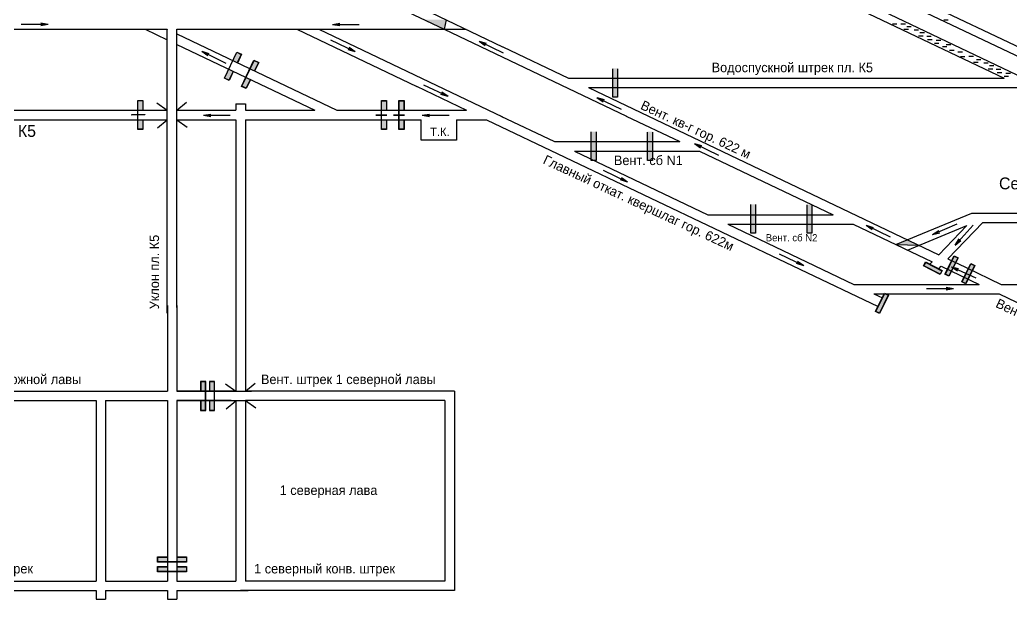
# Model space of a CAD drawing. Header units: millimetres. Extents: x -1543 to 290, y -901 to 459.
# Drawn here: x -547 to -129.8, y -436.2 to -192.3 of the extents above; entities that cross this region are included whole.
import ezdxf

# ---------------------------------------------------------------- set-up
doc = ezdxf.new("R2010")
doc.units = ezdxf.units.MM
for name, color, linetype in [('Двери', 7, 'Continuous'), ('Перемычки', 7, 'Continuous'), ('Струя', 7, 'Continuous')]:
    doc.layers.add(name, color=color, linetype=linetype)

msp = doc.modelspace()

# ---------------------------------------------------------------- hatches: boundary and pattern name
for color, points in [(256, [(-367.56, -192.29), (-376.85, -192.29), (-368.46, -196.29)]), (256, [(-499.89, -232.23), (-499.89, -232.4), (-497.36, -232.37), (-497.36, -232.2)]), (256, [(-494.36, -232.33), (-494.37, -232.16), (-497.36, -232.2), (-497.36, -232.37)]), (256, [(-397.15, -232.31), (-397.15, -232.46), (-394.82, -232.46), (-394.82, -232.31)]), (256, [(-392.47, -232.46), (-392.47, -232.31), (-394.72, -232.31), (-394.72, -232.46)]), (256, [(-389.74, -232.31), (-389.74, -232.46), (-387.41, -232.46), (-387.41, -232.31)]), (256, [(-385.06, -232.46), (-385.06, -232.31), (-387.31, -232.31), (-387.31, -232.46)]), (256, [(-173.37, -284.9), (-178.34, -286.97), (-168.52, -287.22)]), (3, [(-165.77, -294.45), (-166.49, -295.82), (-159.73, -299.34), (-159.01, -297.97)])]:
    msp.add_hatch(color=color).paths.add_polyline_path(points)
h = msp.add_hatch(color=256)
h.paths.add_polyline_path([(-152.15, -292.48), (-153.83, -291.65), (-157.65, -299.43), (-155.97, -300.25)])
h.paths.add_polyline_path([(-152.31, -292.53), (-153.77, -291.82), (-157.49, -299.37), (-156.03, -300.09)], flags=16)
h = msp.add_hatch(color=256)
h.paths.add_polyline_path([(-165.83, -294.26), (-166.68, -295.88), (-159.67, -299.53), (-158.82, -297.91)])
h.paths.add_polyline_path([(-159.01, -297.97), (-159.73, -299.34), (-166.49, -295.82), (-165.77, -294.45)], flags=16)
h = msp.add_hatch(color=256)
h.paths.add_polyline_path([(-145.11, -295.73), (-146.79, -294.9), (-150.62, -302.68), (-148.94, -303.51)])
h.paths.add_polyline_path([(-145.28, -295.78), (-146.73, -295.07), (-150.45, -302.62), (-148.99, -303.34)], flags=16)
h = msp.add_hatch(color=256)
h.paths.add_polyline_path([(-181.39, -308.21), (-183.08, -307.38), (-186.9, -315.16), (-185.22, -315.98)])
h.paths.add_polyline_path([(-181.56, -308.26), (-183.02, -307.55), (-186.74, -315.1), (-185.28, -315.82)], flags=16)
at = {"layer": 'Двери'}
h = msp.add_hatch(color=256, dxfattribs=at)
h.paths.add_polyline_path([(-455.43, -210.51), (-453.66, -206.81), (-455.65, -205.87), (-457.41, -209.57), (-457.32, -209.61), (-455.6, -206), (-453.8, -206.86), (-455.52, -210.47)])
h.paths.add_polyline_path([(-459.05, -213.22), (-457.32, -209.61), (-457.41, -209.57), (-459.14, -213.18)])
h.paths.add_polyline_path([(-458.92, -217.83), (-457.15, -214.12), (-457.24, -214.08), (-458.96, -217.69), (-460.77, -216.83), (-459.05, -213.22), (-459.14, -213.18), (-460.9, -216.88)])
h = msp.add_hatch(color=3, dxfattribs=at)
h.paths.add_polyline_path([(-453.8, -206.86), (-455.6, -206), (-457.32, -209.61), (-455.52, -210.47)])
h.paths.add_polyline_path([(-460.77, -216.83), (-458.96, -217.69), (-457.24, -214.08), (-459.05, -213.22)])
h = msp.add_hatch(color=256, dxfattribs=at)
h.paths.add_polyline_path([(-448.21, -213.96), (-446.44, -210.26), (-448.43, -209.31), (-450.19, -213.01), (-450.1, -213.05), (-448.38, -209.44), (-446.58, -210.3), (-448.3, -213.91)])
h.paths.add_polyline_path([(-451.82, -216.66), (-450.1, -213.05), (-450.19, -213.01), (-451.92, -216.62)])
h.paths.add_polyline_path([(-451.69, -221.27), (-449.93, -217.57), (-450.02, -217.53), (-451.74, -221.14), (-453.55, -220.27), (-451.82, -216.66), (-451.92, -216.62), (-453.68, -220.32)])
h = msp.add_hatch(color=3, dxfattribs=at)
h.paths.add_polyline_path([(-446.58, -210.3), (-448.38, -209.44), (-450.1, -213.05), (-448.3, -213.91)])
h.paths.add_polyline_path([(-453.55, -220.27), (-451.74, -221.14), (-450.02, -217.53), (-451.82, -216.66)])
h = msp.add_hatch(color=256, dxfattribs=at)
h.paths.add_polyline_path([(-495.16, -230.34), (-495.16, -226.24), (-497.36, -226.24), (-497.36, -230.34), (-497.26, -230.34), (-497.26, -226.34), (-495.26, -226.34), (-495.26, -230.34)])
h.paths.add_polyline_path([(-497.26, -234.34), (-497.26, -230.34), (-497.36, -230.34), (-497.36, -234.34)])
h.paths.add_polyline_path([(-495.16, -238.44), (-495.16, -234.34), (-495.26, -234.34), (-495.26, -238.34), (-497.26, -238.34), (-497.26, -234.34), (-497.36, -234.34), (-497.36, -238.44)])
h = msp.add_hatch(color=3, dxfattribs=at)
h.paths.add_polyline_path([(-495.26, -226.34), (-497.26, -226.34), (-497.26, -230.34), (-495.26, -230.34)])
h.paths.add_polyline_path([(-497.26, -238.34), (-495.26, -238.34), (-495.26, -234.34), (-497.26, -234.34)])
h = msp.add_hatch(color=256, dxfattribs=at)
h.paths.add_polyline_path([(-392.62, -230.38), (-392.62, -226.28), (-394.82, -226.28), (-394.82, -230.38), (-394.72, -230.38), (-394.72, -226.38), (-392.72, -226.38), (-392.72, -230.38)])
h.paths.add_polyline_path([(-394.72, -234.38), (-394.72, -230.38), (-394.82, -230.38), (-394.82, -234.38)])
h.paths.add_polyline_path([(-392.62, -238.48), (-392.62, -234.38), (-392.72, -234.38), (-392.72, -238.38), (-394.72, -238.38), (-394.72, -234.38), (-394.82, -234.38), (-394.82, -238.48)])
h = msp.add_hatch(color=3, dxfattribs=at)
h.paths.add_polyline_path([(-392.72, -226.38), (-394.72, -226.38), (-394.72, -230.38), (-392.72, -230.38)])
h.paths.add_polyline_path([(-394.72, -238.38), (-392.72, -238.38), (-392.72, -234.38), (-394.72, -234.38)])
h = msp.add_hatch(color=256, dxfattribs=at)
h.paths.add_polyline_path([(-385.21, -230.38), (-385.21, -226.28), (-387.41, -226.28), (-387.41, -230.38), (-387.31, -230.38), (-387.31, -226.38), (-385.31, -226.38), (-385.31, -230.38)])
h.paths.add_polyline_path([(-387.31, -234.38), (-387.31, -230.38), (-387.41, -230.38), (-387.41, -234.38)])
h.paths.add_polyline_path([(-385.21, -238.48), (-385.21, -234.38), (-385.31, -234.38), (-385.31, -238.38), (-387.31, -238.38), (-387.31, -234.38), (-387.41, -234.38), (-387.41, -238.48)])
h = msp.add_hatch(color=3, dxfattribs=at)
h.paths.add_polyline_path([(-385.31, -226.38), (-387.31, -226.38), (-387.31, -230.38), (-385.31, -230.38)])
h.paths.add_polyline_path([(-387.31, -238.38), (-385.31, -238.38), (-385.31, -234.38), (-387.31, -234.38)])
h = msp.add_hatch(color=256, dxfattribs=at)
h.paths.add_polyline_path([(-497.74, -232.38), (-497.74, -232.2), (-499.89, -232.23), (-499.89, -232.4)])
h.paths.add_polyline_path([(-494.36, -232.33), (-494.37, -232.16), (-497.64, -232.2), (-497.64, -232.37)])
h = msp.add_hatch(color=256, dxfattribs=at)
h.paths.add_polyline_path([(-470.93, -348.7), (-470.93, -344.6), (-468.73, -344.6), (-468.73, -348.7), (-468.83, -348.7), (-468.83, -344.7), (-470.83, -344.7), (-470.83, -348.7)])
h.paths.add_polyline_path([(-468.83, -352.7), (-468.83, -348.7), (-468.73, -348.7), (-468.73, -352.7)])
h.paths.add_polyline_path([(-470.93, -356.8), (-470.93, -352.7), (-470.83, -352.7), (-470.83, -356.7), (-468.83, -356.7), (-468.83, -352.7), (-468.73, -352.7), (-468.73, -356.8)])
h = msp.add_hatch(color=3, dxfattribs=at)
h.paths.add_polyline_path([(-470.83, -344.7), (-468.83, -344.7), (-468.83, -348.7), (-470.83, -348.7)])
h.paths.add_polyline_path([(-468.83, -356.7), (-470.83, -356.7), (-470.83, -352.7), (-468.83, -352.7)])
h = msp.add_hatch(color=256, dxfattribs=at)
h.paths.add_polyline_path([(-467.21, -348.7), (-467.21, -344.6), (-465.01, -344.6), (-465.01, -348.7), (-465.11, -348.7), (-465.11, -344.7), (-467.11, -344.7), (-467.11, -348.7)])
h.paths.add_polyline_path([(-465.11, -352.7), (-465.11, -348.7), (-465.01, -348.7), (-465.01, -352.7)])
h.paths.add_polyline_path([(-467.21, -356.8), (-467.21, -352.7), (-467.11, -352.7), (-467.11, -356.7), (-465.11, -356.7), (-465.11, -352.7), (-465.01, -352.7), (-465.01, -356.8)])
h = msp.add_hatch(color=3, dxfattribs=at)
h.paths.add_polyline_path([(-467.11, -344.7), (-465.11, -344.7), (-465.11, -348.7), (-467.11, -348.7)])
h.paths.add_polyline_path([(-465.11, -356.7), (-467.11, -356.7), (-467.11, -352.7), (-465.11, -352.7)])
h = msp.add_hatch(color=256, dxfattribs=at)
h.paths.add_polyline_path([(-484.86, -418.45), (-488.96, -418.45), (-488.96, -420.65), (-484.86, -420.65), (-484.86, -420.55), (-488.86, -420.55), (-488.86, -418.55), (-484.86, -418.55)])
h.paths.add_polyline_path([(-480.86, -420.55), (-484.86, -420.55), (-484.86, -420.65), (-480.86, -420.65)])
h.paths.add_polyline_path([(-476.76, -418.45), (-480.86, -418.45), (-480.86, -418.55), (-476.86, -418.55), (-476.86, -420.55), (-480.86, -420.55), (-480.86, -420.65), (-476.76, -420.65)])
h = msp.add_hatch(color=3, dxfattribs=at)
h.paths.add_polyline_path([(-488.86, -418.55), (-488.86, -420.55), (-484.86, -420.55), (-484.86, -418.55)])
h.paths.add_polyline_path([(-476.86, -420.55), (-476.86, -418.55), (-480.86, -418.55), (-480.86, -420.55)])
h = msp.add_hatch(color=256, dxfattribs=at)
h.paths.add_polyline_path([(-484.86, -422.45), (-488.96, -422.45), (-488.96, -424.65), (-484.86, -424.65), (-484.86, -424.55), (-488.86, -424.55), (-488.86, -422.55), (-484.86, -422.55)])
h.paths.add_polyline_path([(-480.86, -424.55), (-484.86, -424.55), (-484.86, -424.65), (-480.86, -424.65)])
h.paths.add_polyline_path([(-476.76, -422.45), (-480.86, -422.45), (-480.86, -422.55), (-476.86, -422.55), (-476.86, -424.55), (-480.86, -424.55), (-480.86, -424.65), (-476.76, -424.65)])
h = msp.add_hatch(color=3, dxfattribs=at)
h.paths.add_polyline_path([(-488.86, -422.55), (-488.86, -424.55), (-484.86, -424.55), (-484.86, -422.55)])
h.paths.add_polyline_path([(-476.86, -424.55), (-476.86, -422.55), (-480.86, -422.55), (-480.86, -424.55)])
at = {"layer": 'Перемычки'}
h = msp.add_hatch(color=256, dxfattribs=at)
h.paths.add_polyline_path([(-295.36, -225.01), (-295.36, -220.91), (-295.46, -220.91), (-295.46, -224.91), (-297.46, -224.91), (-297.46, -220.91), (-297.56, -220.91), (-297.56, -225.01)])
h.paths.add_polyline_path([(-295.46, -220.91), (-295.36, -220.91), (-295.36, -212.81), (-297.56, -212.81), (-297.56, -220.91), (-297.46, -220.91), (-297.46, -212.91), (-295.46, -212.91)])
h = msp.add_hatch(color=3, dxfattribs=at)
h.paths.add_polyline_path([(-297.46, -224.91), (-295.46, -224.91), (-295.46, -220.91), (-297.46, -220.91)])
h.paths.add_polyline_path([(-295.46, -216.91), (-297.46, -216.91), (-297.46, -220.91), (-295.46, -220.91)])
h.paths.add_polyline_path([(-295.46, -216.91), (-295.46, -212.91), (-297.46, -212.91), (-297.46, -216.91)])
h = msp.add_hatch(color=256, dxfattribs=at)
h.paths.add_polyline_path([(-304.38, -251.58), (-304.38, -247.48), (-304.48, -247.48), (-304.48, -251.48), (-306.48, -251.48), (-306.48, -247.48), (-306.58, -247.48), (-306.58, -251.58)])
h.paths.add_polyline_path([(-304.48, -247.48), (-304.38, -247.48), (-304.38, -239.38), (-306.58, -239.38), (-306.58, -247.48), (-306.48, -247.48), (-306.48, -239.48), (-304.48, -239.48)])
h = msp.add_hatch(color=3, dxfattribs=at)
h.paths.add_polyline_path([(-306.48, -251.48), (-304.48, -251.48), (-304.48, -247.48), (-306.48, -247.48)])
h.paths.add_polyline_path([(-304.48, -243.48), (-306.48, -243.48), (-306.48, -247.48), (-304.48, -247.48)])
h.paths.add_polyline_path([(-304.48, -243.48), (-304.48, -239.48), (-306.48, -239.48), (-306.48, -243.48)])
h = msp.add_hatch(color=256, dxfattribs=at)
h.paths.add_polyline_path([(-280.68, -251.67), (-280.68, -247.57), (-280.78, -247.57), (-280.78, -251.57), (-282.78, -251.57), (-282.78, -247.57), (-282.88, -247.57), (-282.88, -251.67)])
h.paths.add_polyline_path([(-280.78, -247.57), (-280.68, -247.57), (-280.68, -239.47), (-282.88, -239.47), (-282.88, -247.57), (-282.78, -247.57), (-282.78, -239.57), (-280.78, -239.57)])
h = msp.add_hatch(color=3, dxfattribs=at)
h.paths.add_polyline_path([(-282.78, -251.57), (-280.78, -251.57), (-280.78, -247.57), (-282.78, -247.57)])
h.paths.add_polyline_path([(-280.78, -243.57), (-282.78, -243.57), (-282.78, -247.57), (-280.78, -247.57)])
h.paths.add_polyline_path([(-280.78, -243.57), (-280.78, -239.57), (-282.78, -239.57), (-282.78, -243.57)])
h = msp.add_hatch(color=256, dxfattribs=at)
h.paths.add_polyline_path([(-237.26, -282.19), (-237.26, -278.09), (-237.36, -278.09), (-237.36, -282.09), (-239.36, -282.09), (-239.36, -278.09), (-239.46, -278.09), (-239.46, -282.19)])
h.paths.add_polyline_path([(-237.36, -278.09), (-237.26, -278.09), (-237.26, -269.99), (-239.46, -269.99), (-239.46, -278.09), (-239.36, -278.09), (-239.36, -270.09), (-237.36, -270.09)])
h = msp.add_hatch(color=3, dxfattribs=at)
h.paths.add_polyline_path([(-239.36, -282.09), (-237.36, -282.09), (-237.36, -278.09), (-239.36, -278.09)])
h.paths.add_polyline_path([(-237.36, -274.09), (-239.36, -274.09), (-239.36, -278.09), (-237.36, -278.09)])
h.paths.add_polyline_path([(-237.36, -274.09), (-237.36, -270.09), (-239.36, -270.09), (-239.36, -274.09)])
h = msp.add_hatch(color=256, dxfattribs=at)
h.paths.add_polyline_path([(-213.56, -282.29), (-213.56, -278.19), (-213.66, -278.19), (-213.66, -282.19), (-215.66, -282.19), (-215.66, -278.19), (-215.76, -278.19), (-215.76, -282.29)])
h.paths.add_polyline_path([(-213.66, -278.19), (-213.56, -278.19), (-213.56, -270.09), (-215.76, -270.09), (-215.76, -278.19), (-215.66, -278.19), (-215.66, -270.19), (-213.66, -270.19)])
h = msp.add_hatch(color=3, dxfattribs=at)
h.paths.add_polyline_path([(-215.66, -282.19), (-213.66, -282.19), (-213.66, -278.19), (-215.66, -278.19)])
h.paths.add_polyline_path([(-213.66, -274.19), (-215.66, -274.19), (-215.66, -278.19), (-213.66, -278.19)])
h.paths.add_polyline_path([(-213.66, -274.19), (-213.66, -270.19), (-215.66, -270.19), (-215.66, -274.19)])
for points in [[(-157.49, -299.37), (-156.03, -300.09), (-152.31, -292.53), (-153.77, -291.82)], [(-150.45, -302.62), (-148.99, -303.34), (-145.28, -295.78), (-146.73, -295.07)], [(-186.74, -315.1), (-185.28, -315.82), (-181.56, -308.26), (-183.02, -307.55)]]:
    msp.add_hatch(color=3, dxfattribs=at).paths.add_polyline_path(points)

# ---------------------------------------------------------------- linework, layer by layer
for p, q in [((-280.37, -146.48), (-132.82, -216.86)), ((-433.2, -165.42), (-368.46, -196.29)), ((-228.98, -166.99), (-124.43, -216.86)), ((-211.63, -167.27), (-107.65, -216.86)), ((-202.95, -167.41), (-99.27, -216.86)), ((-380.81, -185.97), (-343.8, -203.63)), ((-367.56, -192.29), (-368.46, -196.29)), ((-179.81, -194), (-177.88, -194)), ((-176.23, -193.94), (-174.3, -193.94)), ((-173.76, -195.1), (-171.83, -195.1)), ((-158.17, -192.34), (-156.25, -192.34)), ((-649.18, -196.29), (-523.38, -196.29)), ((-570.94, -196.29), (-541.46, -196.29)), ((-532.17, -196.29), (-484.9, -196.29)), ((-494.27, -196.29), (-484.9, -200.76)), ((-484.98, -196.29), (-484.9, -196.33)), ((-484.9, -234.36), (-484.9, -196.29)), ((-480.9, -196.29), (-359.17, -196.29)), ((-480.9, -234.36), (-480.9, -196.29)), ((-480.9, -198.24), (-413.54, -230.36)), ((-430.46, -196.29), (-379.86, -220.43)), ((-421.17, -196.29), (-343.9, -233.14)), ((-368.46, -196.29), (-291.7, -232.9)), ((-174.91, -196.24), (-172.98, -196.24)), ((-170.65, -196.58), (-168.73, -196.58)), ((-168.81, -199.05), (-166.88, -199.05)), ((-168.27, -197.7), (-166.34, -197.7)), ((-165.36, -199.25), (-163.43, -199.25)), ((-480.9, -202.67), (-422.78, -230.39)), ((-343.74, -203.65), (-316.06, -216.86)), ((-164.96, -200.6), (-163.03, -200.6)), ((-162.12, -202.15), (-160.19, -202.15)), ((-161.38, -200.94), (-159.45, -200.94)), ((-158.74, -203.57), (-156.81, -203.57)), ((-157.19, -202.76), (-155.26, -202.76)), ((-155.7, -205.05), (-153.77, -205.05)), ((-152.19, -205.8), (-150.26, -205.8)), ((-151.17, -207.69), (-149.25, -207.69)), ((-147.59, -207.62), (-145.67, -207.62)), ((-145.6, -210.11), (-143.68, -210.11)), ((-144.46, -208.97), (-142.53, -208.97)), ((-141.35, -210.45), (-139.42, -210.45)), ((-138.96, -211.57), (-137.04, -211.57)), ((-316.06, -216.86), (-270.67, -216.86)), ((-273.22, -216.82), (-132.82, -216.86)), ((-139.5, -212.92), (-137.58, -212.92)), ((-136.06, -213.12), (-134.13, -213.12)), ((-135.65, -214.47), (-133.73, -214.47)), ((-132.81, -216.02), (-130.89, -216.02)), ((-132.07, -214.81), (-130.14, -214.81)), ((-380.1, -220.31), (-359.03, -230.36)), ((-307.67, -220.86), (-87.64, -220.86)), ((-307.67, -220.86), (-160.19, -291.19)), ((-489.27, -227.31), (-484.94, -230.39)), ((-480.89, -230.42), (-476.82, -227)), ((-456.03, -227.63), (-456.03, -230.39)), ((-456.03, -227.63), (-452.03, -227.63)), ((-452.03, -227.63), (-452.03, -230.39)), ((-577.75, -230.36), (-522.66, -230.39)), ((-522.73, -230.36), (-493.58, -230.36)), ((-495.06, -230.36), (-484.9, -230.36)), ((-480.9, -230.39), (-456.03, -230.39)), ((-452.03, -230.39), (-422.78, -230.39)), ((-413.54, -230.36), (-359.03, -230.36)), ((-344.58, -232.82), (-322, -243.59)), ((-291.88, -232.82), (-269.3, -243.59)), ((-568.39, -234.36), (-484.9, -234.36)), ((-489.01, -237.86), (-484.94, -234.45)), ((-484.9, -315.81), (-484.9, -234.36)), ((-480.91, -234.4), (-476.58, -237.48)), ((-480.9, -313.36), (-480.9, -234.36)), ((-480.9, -234.36), (-456.03, -234.36)), ((-456.03, -234.36), (-456.03, -348.61)), ((-452.03, -234.36), (-407.15, -234.36)), ((-452.03, -234.36), (-452.03, -348.61)), ((-408.6, -234.36), (-385.38, -234.36)), ((-385.34, -234.36), (-378.14, -234.36)), ((-378.14, -242.96), (-378.14, -234.36)), ((-363.23, -234.36), (-363.23, -242.96)), ((-363.23, -234.36), (-350.64, -234.36)), ((-350.64, -234.36), (-185.84, -312.96)), ((-363.23, -242.96), (-378.14, -242.96)), ((-322, -243.59), (-269.3, -243.59)), ((-313.62, -247.59), (-260.91, -247.59)), ((-313.62, -247.59), (-257.42, -274.39)), ((-260.91, -247.59), (-204.71, -274.39)), ((-257.42, -274.39), (-204.71, -274.39)), ((-178.34, -286.97), (-146.33, -273.69)), ((-146.33, -273.69), (-92.83, -273.69)), ((-249.03, -278.39), (-196.33, -278.39)), ((-249.03, -278.39), (-195.98, -303.69)), ((-196.33, -278.39), (-163.1, -294.23)), ((-173.49, -289.28), (-148.46, -278.9)), ((-160.19, -291.19), (-148.46, -278.9)), ((-156.39, -293), (-141.77, -277.69)), ((-141.77, -277.69), (-79.11, -277.69)), ((-178.34, -286.97), (-168.52, -287.22)), ((-164.05, -295.22), (-163.1, -294.23)), ((-160.3, -297.09), (-159.3, -296.05)), ((-159.3, -296.05), (-143.28, -303.69)), ((-156.39, -293), (-149.08, -296.49)), ((-149.08, -296.49), (-133.99, -303.69)), ((-195.98, -303.69), (-143.28, -303.69)), ((-133.99, -303.69), (-79.11, -303.69)), ((-187.6, -307.69), (-183.95, -309.43)), ((-187.6, -307.69), (-134.89, -307.69)), ((-134.89, -307.69), (-98.17, -325.2)), ((-484.88, -312.61), (-484.88, -348.61)), ((-480.88, -312.61), (-480.88, -348.61)), ((-460.39, -345.53), (-456.06, -348.61)), ((-452.01, -348.64), (-447.94, -345.23)), ((-604.88, -348.61), (-509.48, -348.61)), ((-510.88, -348.61), (-484.88, -348.61)), ((-480.88, -348.61), (-449.44, -348.61)), ((-458.05, -348.61), (-480.88, -348.61)), ((-456.03, -348.61), (-459.45, -348.61)), ((-364.05, -348.61), (-452.03, -348.61)), ((-364.05, -348.61), (-364.05, -432.61)), ((-600.88, -352.61), (-526.39, -352.61)), ((-530.32, -352.61), (-514.88, -352.61)), ((-514.88, -352.61), (-514.88, -428.61)), ((-510.88, -352.61), (-510.88, -370.93)), ((-510.88, -352.61), (-505.38, -352.61)), ((-505.38, -352.61), (-492.59, -352.61)), ((-493.25, -352.61), (-484.88, -352.61)), ((-484.88, -352.61), (-484.88, -369.09)), ((-480.88, -352.61), (-451.17, -352.61)), ((-480.88, -352.61), (-480.88, -368.22)), ((-475.68, -352.61), (-480.88, -352.61)), ((-463.55, -352.61), (-476.34, -352.61)), ((-458.05, -352.61), (-463.55, -352.61)), ((-460.12, -356.09), (-456.05, -352.68)), ((-456.03, -352.61), (-456.03, -392.61)), ((-438.61, -352.61), (-452.03, -352.61)), ((-452.03, -352.61), (-452.03, -428.61)), ((-452.03, -352.63), (-447.7, -355.7)), ((-368.05, -352.61), (-442.54, -352.61)), ((-368.05, -352.61), (-368.05, -428.61)), ((-510.88, -367.84), (-510.88, -392.61)), ((-484.88, -367.84), (-484.88, -392.61)), ((-480.88, -367.84), (-480.88, -428.61)), ((-510.88, -392.61), (-510.88, -428.61)), ((-484.88, -392.61), (-484.88, -428.61)), ((-456.03, -392.61), (-456.03, -428.61)), ((-600.88, -428.61), (-514.88, -428.61)), ((-510.88, -428.61), (-484.88, -428.61)), ((-480.88, -428.61), (-456.03, -428.61)), ((-368.05, -428.61), (-452.03, -428.61)), ((-604.88, -432.61), (-514.88, -432.61)), ((-514.88, -432.61), (-514.88, -436.23)), ((-510.88, -432.61), (-484.88, -432.61)), ((-510.88, -432.61), (-510.88, -436.23)), ((-484.88, -432.61), (-484.88, -436.23)), ((-480.88, -432.61), (-450.88, -432.61)), ((-480.88, -432.61), (-480.88, -436.23)), ((-364.05, -432.61), (-454.05, -432.61)), ((-514.88, -436.23), (-510.88, -436.23)), ((-484.88, -436.23), (-480.88, -436.23))]:
    msp.add_line(p, q)
for points in [[(-152.15, -292.48), (-155.97, -300.25), (-157.65, -299.43), (-153.83, -291.65)], [(-152.31, -292.53), (-156.03, -300.09), (-157.49, -299.37), (-153.77, -291.82)], [(-165.83, -294.26), (-158.82, -297.91), (-159.67, -299.53), (-166.68, -295.88)], [(-165.77, -294.45), (-159.01, -297.97), (-159.73, -299.34), (-166.49, -295.82)], [(-145.11, -295.73), (-148.94, -303.51), (-150.62, -302.68), (-146.79, -294.9)], [(-145.28, -295.78), (-148.99, -303.34), (-150.45, -302.62), (-146.73, -295.07)], [(-181.39, -308.21), (-185.22, -315.98), (-186.9, -315.16), (-183.08, -307.38)], [(-181.56, -308.26), (-185.28, -315.82), (-186.74, -315.1), (-183.02, -307.55)]]:
    msp.add_lwpolyline(points, close=True)
at = {"layer": 'Двери'}
for p, q in [((-397.15, -232.31), (-392.47, -232.31)), ((-397.14, -232.46), (-392.47, -232.46)), ((-396.37, -232.31), (-396.37, -232.46)), ((-389.74, -232.31), (-385.06, -232.31)), ((-389.73, -232.46), (-385.06, -232.46)), ((-388.96, -232.31), (-388.96, -232.46))]:
    msp.add_line(p, q, dxfattribs=at)
for points in [[(-457.15, -214.12), (-458.92, -217.83), (-460.9, -216.88), (-455.65, -205.87), (-453.66, -206.81), (-455.43, -210.51)], [(-457.24, -214.08), (-458.96, -217.69), (-460.77, -216.83), (-455.6, -206), (-453.8, -206.86), (-455.52, -210.47)], [(-449.93, -217.57), (-451.69, -221.27), (-453.68, -220.32), (-448.43, -209.31), (-446.44, -210.26), (-448.21, -213.96)], [(-450.02, -217.53), (-451.74, -221.14), (-453.55, -220.27), (-448.38, -209.44), (-446.58, -210.3), (-448.3, -213.91)], [(-495.16, -234.34), (-495.16, -238.44), (-497.36, -238.44), (-497.36, -226.24), (-495.16, -226.24), (-495.16, -230.34)], [(-495.26, -234.34), (-495.26, -238.34), (-497.26, -238.34), (-497.26, -226.34), (-495.26, -226.34), (-495.26, -230.34)], [(-392.62, -234.38), (-392.62, -238.48), (-394.82, -238.48), (-394.82, -226.28), (-392.62, -226.28), (-392.62, -230.38)], [(-392.72, -234.38), (-392.72, -238.38), (-394.72, -238.38), (-394.72, -226.38), (-392.72, -226.38), (-392.72, -230.38)], [(-385.21, -234.38), (-385.21, -238.48), (-387.41, -238.48), (-387.41, -226.28), (-385.21, -226.28), (-385.21, -230.38)], [(-385.31, -234.38), (-385.31, -238.38), (-387.31, -238.38), (-387.31, -226.38), (-385.31, -226.38), (-385.31, -230.38)], [(-470.93, -352.7), (-470.93, -356.8), (-468.73, -356.8), (-468.73, -344.6), (-470.93, -344.6), (-470.93, -348.7)], [(-470.83, -352.7), (-470.83, -356.7), (-468.83, -356.7), (-468.83, -344.7), (-470.83, -344.7), (-470.83, -348.7)], [(-467.21, -352.7), (-467.21, -356.8), (-465.01, -356.8), (-465.01, -344.6), (-467.21, -344.6), (-467.21, -348.7)], [(-467.11, -352.7), (-467.11, -356.7), (-465.11, -356.7), (-465.11, -344.7), (-467.11, -344.7), (-467.11, -348.7)], [(-480.86, -418.45), (-476.76, -418.45), (-476.76, -420.65), (-488.96, -420.65), (-488.96, -418.45), (-484.86, -418.45)], [(-480.86, -418.55), (-476.86, -418.55), (-476.86, -420.55), (-488.86, -420.55), (-488.86, -418.55), (-484.86, -418.55)], [(-480.86, -422.45), (-476.76, -422.45), (-476.76, -424.65), (-488.96, -424.65), (-488.96, -422.45), (-484.86, -422.45)], [(-480.86, -422.55), (-476.86, -422.55), (-476.86, -424.55), (-488.86, -424.55), (-488.86, -422.55), (-484.86, -422.55)]]:
    msp.add_lwpolyline(points, dxfattribs=at)
msp.add_lwpolyline([(-499.89, -232.23), (-494.37, -232.16), (-494.36, -232.33), (-499.89, -232.4)], close=True, dxfattribs=at)
at = {"layer": 'Перемычки'}
for points in [[(-295.46, -212.91), (-295.46, -224.91), (-297.46, -224.91), (-297.46, -212.91)], [(-304.48, -239.48), (-304.48, -251.48), (-306.48, -251.48), (-306.48, -239.48)], [(-280.78, -239.57), (-280.78, -251.57), (-282.78, -251.57), (-282.78, -239.57)], [(-237.36, -270.09), (-237.36, -282.09), (-239.36, -282.09), (-239.36, -270.09)], [(-213.66, -270.19), (-213.66, -282.19), (-215.66, -282.19), (-215.66, -270.19)]]:
    msp.add_lwpolyline(points, dxfattribs=at)
at = {"layer": 'Струя', "color": 5}
for p, q in [((-535.05, -194.25), (-546.35, -194.27)), ((-535.05, -194.25), (-538.16, -193.74)), ((-535.05, -194.25), (-538.16, -194.78)), ((-415.43, -194.25), (-412.32, -193.73)), ((-415.43, -194.25), (-412.32, -194.77)), ((-415.43, -194.25), (-404.12, -194.25)), ((-353.72, -201.27), (-343.53, -206.17)), ((-353.72, -201.27), (-350.69, -202.15)), ((-353.72, -201.27), (-351.14, -203.09)), ((-304.14, -225.01), (-293.95, -229.91)), ((-304.14, -225.01), (-301.11, -225.89)), ((-304.14, -225.01), (-301.56, -226.83)), ((-263.12, -244.39), (-252.93, -249.29)), ((-263.12, -244.39), (-260.09, -245.27)), ((-263.12, -244.39), (-260.54, -246.21)), ((-190.86, -278.8), (-180.68, -283.7)), ((-190.86, -278.8), (-187.83, -279.68)), ((-190.86, -278.8), (-188.29, -280.62)), ((-162.93, -282.69), (-152.56, -278.19)), ((-153.41, -287.12), (-145.81, -278.75)), ((-162.93, -282.69), (-160.28, -280.97)), ((-162.93, -282.69), (-159.87, -281.93)), ((-153.41, -287.12), (-151.7, -284.46)), ((-153.41, -287.12), (-150.93, -285.16))]:
    msp.add_line(p, q, dxfattribs=at)
at = {"layer": 'Струя', "color": 1}
for p, q in [((-405.8, -205.74), (-416.03, -200.93)), ((-405.8, -205.74), (-408.4, -203.94)), ((-470.38, -205.54), (-460.24, -210.53)), ((-470.38, -205.54), (-467.36, -206.44)), ((-470.38, -205.54), (-467.82, -207.38)), ((-405.8, -205.74), (-408.84, -204.89)), ((-366.77, -224.64), (-377, -219.83)), ((-366.77, -224.64), (-369.81, -223.79)), ((-366.77, -224.64), (-369.37, -222.84)), ((-469.74, -232.49), (-466.63, -231.97)), ((-469.74, -232.49), (-458.44, -232.49)), ((-469.74, -232.49), (-466.63, -233.01)), ((-377.64, -232.49), (-374.53, -231.97)), ((-377.64, -232.49), (-366.34, -232.49)), ((-377.64, -232.49), (-374.53, -233.01)), ((-291.19, -260.6), (-301.42, -255.79)), ((-291.19, -260.6), (-294.23, -259.75)), ((-291.19, -260.6), (-293.78, -258.8)), ((-217.06, -295.82), (-227.29, -291.01)), ((-217.06, -295.82), (-220.1, -294.97)), ((-217.06, -295.82), (-219.65, -294.02)), ((-154.97, -296.26), (-152.35, -298.01)), ((-154.97, -296.26), (-151.92, -297.06)), ((-154.97, -296.26), (-144.66, -300.9)), ((-154.1, -305.56), (-165.41, -305.53)), ((-154.1, -305.56), (-157.22, -306.07)), ((-154.1, -305.56), (-157.21, -305.03))]:
    msp.add_line(p, q, dxfattribs=at)

# ---------------------------------------------------------------- texts
for s, height, p in [('Водоспускной штрек пл. К5', 4, (-255.85, -214.38)), ('Магистральный. откаточный штрек пл. К5', 5, (-670.08, -241.61)), ('Т.К.', 3.5, (-374.31, -241.2)), ('Вент. сб N1', 4, (-296.97, -253.47)), ('Сев. групп. штрек пл. L1 гор. 622 м', 5, (-134.92, -263.69)), ('Вент. сб N2', 3, (-233.07, -285.55)), ('Вент. штрек 1 южной лавы', 4, (-587.82, -345.67)), ('Вент. штрек 1 северной лавы', 4, (-445.5, -345.67)), ('1 северная лава', 4, (-437.62, -392.36)), ('1 южный конв. штрек', 4, (-593.86, -425.38)), ('1 северный конв. штрек', 4, (-448.36, -425.38))]:
    msp.add_text(s, height=height).set_placement(p)
at = {"color": 7}
for s, p in [('Вент. кв-г гор. 622 м', (-286.12, -229.7)), ('Главный откат. квершлаг гор. 622м', (-327.15, -252.68)), ('Вент. кв-г гор. 622 м', (-136.66, -313.13))]:
    msp.add_text(s, height=4, rotation=335, dxfattribs=at).set_placement(p)
msp.add_text('Уклон пл. К5', height=4, rotation=90).set_placement((-488.38, -314.17))

doc.saveas('drawing.dxf')
